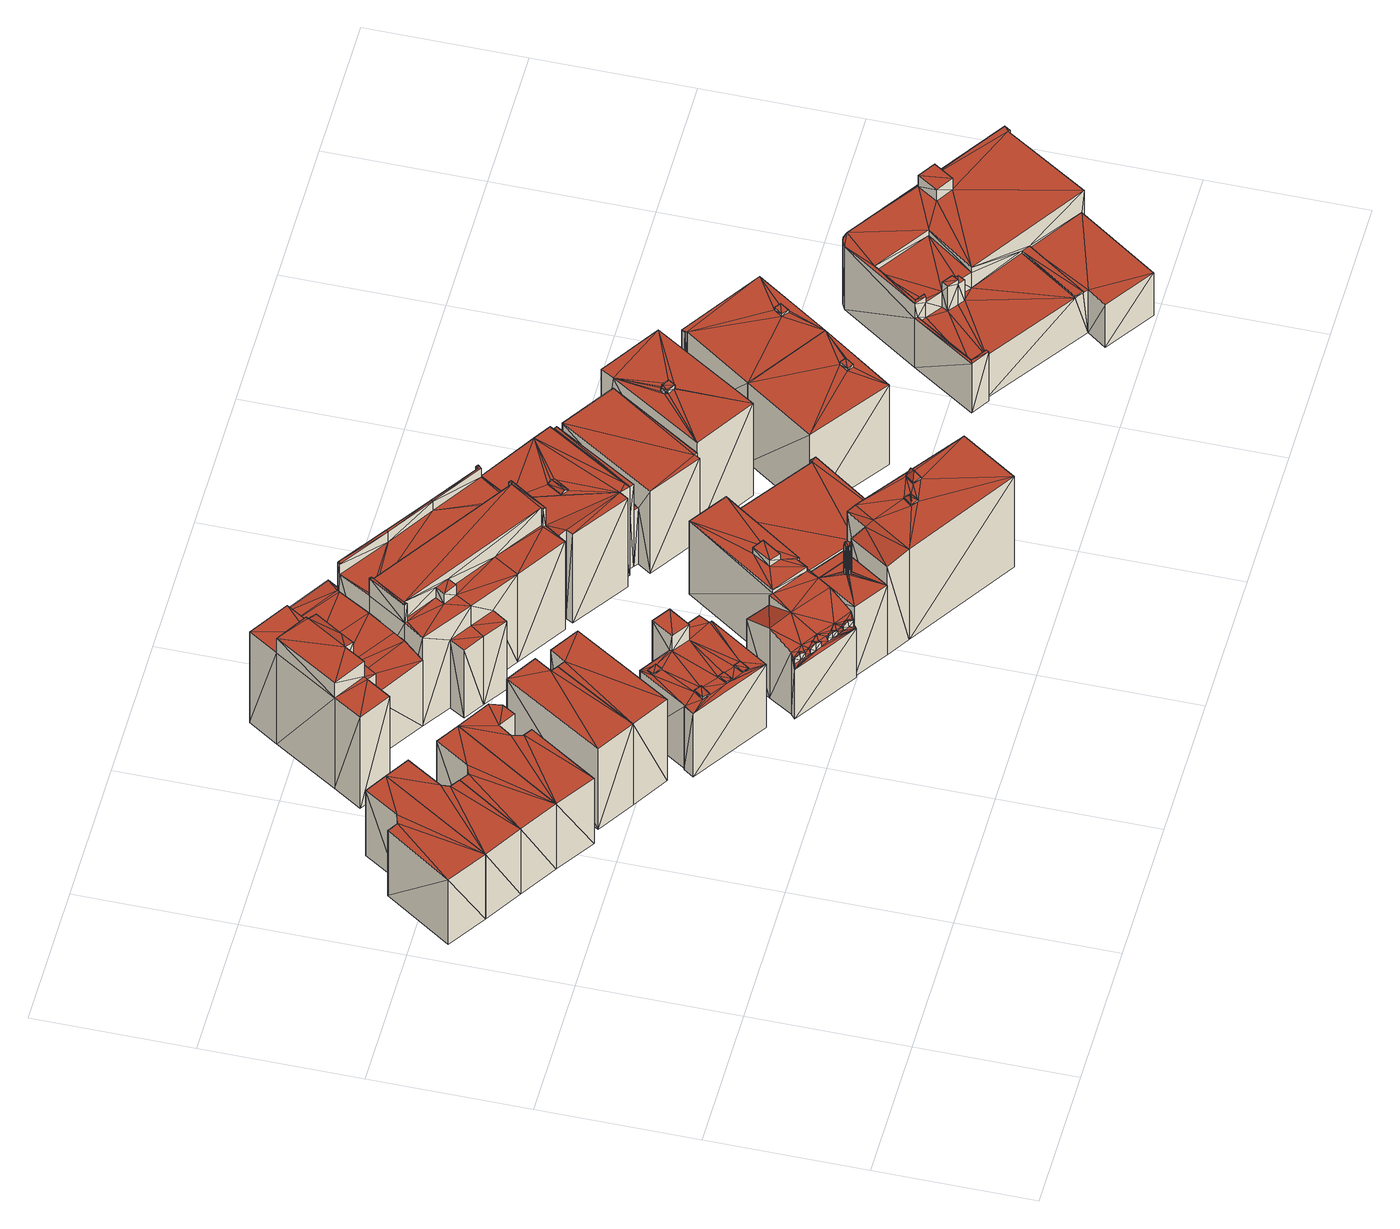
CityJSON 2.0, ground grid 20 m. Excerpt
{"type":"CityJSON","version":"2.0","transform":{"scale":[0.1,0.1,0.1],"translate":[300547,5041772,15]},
"CityObjects":{
"building1":{"type":"Building","geometry":[{"type":"MultiSurface","lod":"2","boundaries":[[[0,1,2]],[[1,3,4]],[[4,5,6]],[[0,3,1]],[[4,3,5]],[[4,6,7]],[[8,4,7]],[[6,5,9]],[[7,6,9]],[[10,2,11]],[[10,0,2]],[[11,1,12]],[[11,2,1]],[[0,13,3]],[[10,13,0]],[[12,4,8]],[[12,1,4]],[[13,9,3]],[[3,9,5]],[[10,11,12]],[[8,9,13]],[[10,12,13]],[[8,7,9]],[[12,8,13]]],"semantics":{"surfaces":[{"type":"GroundSurface"},{"type":"WallSurface"},{"type":"RoofSurface"}],"values":[0,0,0,0,0,1,1,1,1,1,1,1,1,1,1,1,1,1,1,2,2,2,2,2]}}]},
"building2":{"type":"Building","geometry":[{"type":"MultiSurface","lod":"2","boundaries":[[[14,15,16]],[[16,15,3]],[[17,3,0]],[[18,17,0]],[[16,3,17]],[[19,20,18]],[[18,20,17]],[[19,0,10]],[[19,18,0]],[[21,22,14]],[[14,22,15]],[[21,16,23]],[[21,14,16]],[[22,13,15]],[[15,13,3]],[[23,17,20]],[[23,16,17]],[[10,0,3]],[[10,3,13]],[[21,23,22]],[[23,13,22]],[[23,20,13]],[[19,10,20]],[[20,10,13]]],"semantics":{"surfaces":[{"type":"GroundSurface"},{"type":"WallSurface"},{"type":"RoofSurface"}],"values":[0,0,0,0,0,1,1,1,1,1,1,1,1,1,1,1,1,1,1,2,2,2,2,2]}}]},
"building3":{"type":"Building","geometry":[{"type":"MultiSurface","lod":"2","boundaries":[[[24,25,15]],[[26,25,24]],[[24,15,14]],[[27,25,26]],[[27,26,28]],[[29,22,25]],[[25,22,15]],[[30,28,31]],[[30,27,28]],[[31,26,32]],[[31,28,26]],[[27,29,25]],[[30,29,27]],[[32,24,33]],[[32,26,24]],[[24,14,21]],[[33,24,21]],[[21,15,22]],[[21,14,15]],[[32,33,29]],[[30,32,29]],[[30,31,32]],[[33,22,29]],[[33,21,22]]],"semantics":{"surfaces":[{"type":"GroundSurface"},{"type":"WallSurface"},{"type":"RoofSurface"}],"values":[0,0,0,0,0,1,1,1,1,1,1,1,1,1,1,1,1,1,1,2,2,2,2,2]}}]},
"building4":{"type":"Building","geometry":[{"type":"MultiSurface","lod":"2","boundaries":[[[34,25,35]],[[36,35,27]],[[37,38,34]],[[34,38,25]],[[39,40,36]],[[35,25,27]],[[39,36,41]],[[41,36,27]],[[42,41,43]],[[42,39,41]],[[44,35,45]],[[44,34,35]],[[37,46,38]],[[47,46,37]],[[47,34,44]],[[47,37,34]],[[46,29,38]],[[38,29,25]],[[30,27,25]],[[30,25,29]],[[48,45,35]],[[48,35,36]],[[43,27,30]],[[43,41,27]],[[49,48,40]],[[40,48,36]],[[39,49,40]],[[42,49,39]],[[42,43,48]],[[43,30,48]],[[44,45,29]],[[45,30,29]],[[48,30,45]],[[44,29,46]],[[42,48,49]],[[47,44,46]]],"semantics":{"surfaces":[{"type":"GroundSurface"},{"type":"WallSurface"},{"type":"RoofSurface"}],"values":[0,0,0,0,0,0,0,0,1,1,1,1,1,1,1,1,1,1,1,1,1,1,1,1,1,1,1,1,2,2,2,2,2,2,2,2]}}]},
"building5":{"type":"Building","geometry":[{"type":"MultiSurface","lod":"2","boundaries":[[[50,51,52]],[[51,53,54]],[[51,54,52]],[[55,53,51]],[[56,54,53]],[[56,57,54]],[[58,59,51]],[[58,51,50]],[[58,50,60]],[[50,52,60]],[[60,52,54]],[[60,54,57]],[[61,56,55]],[[55,56,53]],[[55,51,59]],[[61,55,59]],[[59,57,56]],[[59,60,57]],[[61,59,56]],[[58,60,59]]],"semantics":{"surfaces":[{"type":"GroundSurface"},{"type":"WallSurface"},{"type":"RoofSurface"}],"values":[0,0,0,0,1,1,1,1,1,1,1,1,1,1,1,1,2,2,2,2]}}]},
"building6":{"type":"Building","geometry":[{"type":"MultiSurface","lod":"2","boundaries":[[[62,63,53]],[[64,63,62]],[[64,62,65]],[[62,53,55]],[[64,66,63]],[[67,66,64]],[[68,55,61]],[[68,62,55]],[[61,53,56]],[[61,55,53]],[[66,56,63]],[[63,56,53]],[[64,65,69]],[[67,64,69]],[[69,62,68]],[[69,65,62]],[[67,69,68]],[[68,56,66]],[[68,61,56]],[[67,68,66]]],"semantics":{"surfaces":[{"type":"GroundSurface"},{"type":"WallSurface"},{"type":"RoofSurface"}],"values":[0,0,0,0,1,1,1,1,1,1,1,1,1,1,1,1,2,2,2,2]}}]},
"building7":{"type":"Building","geometry":[{"type":"MultiSurface","lod":"2","boundaries":[[[70,71,72]],[[70,72,73]],[[74,70,75]],[[72,71,76]],[[77,73,78]],[[75,70,73]],[[73,72,79]],[[75,73,77]],[[80,77,78]],[[81,75,77]],[[82,83,84]],[[82,84,85]],[[86,85,87]],[[86,82,85]],[[86,87,88]],[[87,89,88]],[[88,89,83]],[[89,84,83]],[[90,91,70]],[[90,70,74]],[[90,74,92]],[[74,75,92]],[[93,94,95]],[[94,96,95]],[[97,95,96]],[[97,96,98]],[[99,97,98]],[[99,98,100]],[[99,100,93]],[[100,94,93]],[[101,102,103]],[[102,104,103]],[[103,105,106]],[[103,104,105]],[[107,106,108]],[[108,106,105]],[[101,107,102]],[[102,107,108]],[[109,75,81]],[[109,92,75]],[[109,81,110]],[[81,77,110]],[[111,73,112]],[[73,79,112]],[[113,80,114]],[[80,78,114]],[[111,115,116]],[[114,111,116]],[[114,78,111]],[[78,73,111]],[[80,110,77]],[[110,117,118]],[[113,117,110]],[[113,110,80]],[[117,116,115]],[[117,115,118]],[[112,79,119]],[[79,72,119]],[[120,121,122]],[[120,122,123]],[[72,76,124]],[[119,72,124]],[[76,71,125]],[[124,76,125]],[[91,125,71]],[[91,71,70]],[[126,120,123]],[[127,120,126]],[[128,122,121]],[[128,129,122]],[[127,126,128]],[[126,129,128]],[[86,88,82]],[[88,83,82]],[[93,95,97]],[[99,93,97]],[[101,103,106]],[[101,106,107]],[[113,114,116]],[[113,116,117]],[[127,121,120]],[[127,128,121]],[[92,118,87]],[[90,87,91]],[[118,115,94]],[[115,126,94]],[[115,108,126]],[[105,119,129]],[[118,100,89]],[[91,96,125]],[[92,110,118]],[[108,105,129]],[[118,89,87]],[[118,94,100]],[[109,110,92]],[[108,129,126]],[[112,119,105]],[[96,126,123]],[[94,126,96]],[[122,119,125]],[[129,119,122]],[[111,112,102]],[[115,102,108]],[[91,87,85]],[[90,92,87]],[[89,100,98]],[[96,123,125]],[[89,98,84]],[[91,84,98]],[[123,122,125]],[[102,112,104]],[[111,102,115]],[[91,98,96]],[[91,85,84]],[[104,112,105]],[[119,124,125]]],"semantics":{"surfaces":[{"type":"GroundSurface"},{"type":"WallSurface"},{"type":"RoofSurface"}],"values":[0,0,0,0,0,0,0,0,0,0,1,1,1,1,1,1,1,1,1,1,1,1,1,1,1,1,1,1,1,1,1,1,1,1,1,1,1,1,1,1,1,1,1,1,1,1,1,1,1,1,1,1,1,1,1,1,1,1,1,1,1,1,1,1,1,1,1,1,1,1,1,1,2,2,2,2,2,2,2,2,2,2,2,2,2,2,2,2,2,2,2,2,2,2,2,2,2,2,2,2,2,2,2,2,2,2,2,2,2,2,2,2,2,2,2,2]}}]},
"building8":{"type":"Building","geometry":[{"type":"MultiSurface","lod":"2","boundaries":[[[130,131,132]],[[130,133,131]],[[134,135,136]],[[131,134,136]],[[131,133,134]],[[134,137,135]],[[138,139,140]],[[140,139,141]],[[142,138,140]],[[143,138,142]],[[144,145,141]],[[144,141,139]],[[145,131,141]],[[131,136,141]],[[132,131,145]],[[146,132,145]],[[136,135,147]],[[141,136,147]],[[148,145,144]],[[148,149,145]],[[148,150,149]],[[149,150,151]],[[152,153,151]],[[152,151,150]],[[154,130,146]],[[130,132,146]],[[155,143,142]],[[155,142,156]],[[157,158,133]],[[133,158,134]],[[159,147,135]],[[159,135,137]],[[158,159,134]],[[134,159,137]],[[156,157,133]],[[160,155,156]],[[153,160,156]],[[152,160,153]],[[130,153,133]],[[153,156,133]],[[154,153,130]],[[150,144,143]],[[148,144,150]],[[143,144,139]],[[143,139,138]],[[160,143,155]],[[150,143,160]],[[152,150,160]],[[149,146,145]],[[153,149,151]],[[154,146,149]],[[154,149,153]],[[156,140,157]],[[157,140,158]],[[158,147,159]],[[156,142,140]],[[158,141,147]],[[140,141,158]]],"semantics":{"surfaces":[{"type":"GroundSurface"},{"type":"WallSurface"},{"type":"RoofSurface"}],"values":[0,0,0,0,0,0,1,1,1,1,1,1,1,1,1,1,1,1,1,1,1,1,1,1,1,1,1,1,1,1,1,1,1,1,1,1,1,1,1,1,1,2,2,2,2,2,2,2,2,2,2,2,2,2,2,2,2,2]}}]},
"building9":{"type":"Building","geometry":[{"type":"MultiSurface","lod":"2","boundaries":[[[161,162,163]],[[162,164,130]],[[165,161,163]],[[166,164,162]],[[161,166,162]],[[165,167,161]],[[166,168,164]],[[168,169,164]],[[170,162,171]],[[162,130,171]],[[172,173,161]],[[172,161,167]],[[174,172,165]],[[165,172,167]],[[175,176,169]],[[169,176,164]],[[177,175,168]],[[168,175,169]],[[178,177,168]],[[179,178,166]],[[166,178,168]],[[180,179,166]],[[173,180,161]],[[161,180,166]],[[171,130,181]],[[130,182,181]],[[182,164,183]],[[183,164,176]],[[130,164,182]],[[163,162,170]],[[184,163,170]],[[174,165,184]],[[165,163,184]],[[170,171,181]],[[174,173,172]],[[179,182,178]],[[178,182,177]],[[179,181,182]],[[180,181,179]],[[180,170,181]],[[173,170,180]],[[173,184,170]],[[174,184,173]],[[175,183,176]],[[177,183,175]],[[177,182,183]]],"semantics":{"surfaces":[{"type":"GroundSurface"},{"type":"WallSurface"},{"type":"RoofSurface"}],"values":[0,0,0,0,0,0,0,0,1,1,1,1,1,1,1,1,1,1,1,1,1,1,1,1,1,1,1,1,1,1,1,1,1,2,2,2,2,2,2,2,2,2,2,2,2,2]}}]},
"building10":{"type":"Building","geometry":[{"type":"MultiSurface","lod":"2","boundaries":[[[185,186,187]],[[188,189,190]],[[187,186,191]],[[192,188,190]],[[193,187,191]],[[194,193,191]],[[192,190,195]],[[191,195,196]],[[197,193,194]],[[196,195,198]],[[192,195,191]],[[186,192,191]],[[197,199,193]],[[200,197,201]],[[197,194,201]],[[202,203,204]],[[204,203,205]],[[206,203,202]],[[206,202,207]],[[206,207,208]],[[208,207,209]],[[208,209,210]],[[208,210,211]],[[210,212,211]],[[213,214,215]],[[203,216,217]],[[217,216,214]],[[203,217,205]],[[217,214,213]],[[211,212,214]],[[212,218,214]],[[218,215,214]],[[219,220,221]],[[222,223,224]],[[224,223,225]],[[223,226,225]],[[223,221,220]],[[223,220,226]],[[226,227,228]],[[226,220,227]],[[229,228,227]],[[230,231,232]],[[233,230,232]],[[234,235,236]],[[231,236,237]],[[237,236,235]],[[238,237,239]],[[238,231,237]],[[238,232,231]],[[240,238,239]],[[241,242,243]],[[243,242,244]],[[245,246,247]],[[242,248,249]],[[249,248,247]],[[249,247,246]],[[242,249,244]],[[250,251,193]],[[250,193,199]],[[200,250,199]],[[200,199,197]],[[252,186,185]],[[252,253,186]],[[254,255,256]],[[253,254,256]],[[253,256,186]],[[186,256,192]],[[256,257,192]],[[192,257,188]],[[252,185,258]],[[185,187,258]],[[259,260,261]],[[261,260,262]],[[263,259,264]],[[264,259,261]],[[263,265,266]],[[263,264,265]],[[266,262,260]],[[266,265,262]],[[193,258,187]],[[251,267,258]],[[251,258,193]],[[267,268,258]],[[258,268,269]],[[201,194,269]],[[201,269,268]],[[194,191,269]],[[269,191,270]],[[269,270,271]],[[191,196,270]],[[270,196,272]],[[196,198,272]],[[271,270,273]],[[272,195,274]],[[272,198,195]],[[195,190,275]],[[274,195,275]],[[190,189,276]],[[275,190,276]],[[257,276,189]],[[257,189,188]],[[203,277,216]],[[206,208,277]],[[206,277,203]],[[278,216,277]],[[216,211,214]],[[208,278,277]],[[278,211,216]],[[208,211,278]],[[222,219,223]],[[279,280,219]],[[223,219,221]],[[222,279,219]],[[219,281,220]],[[280,281,219]],[[220,281,227]],[[282,229,227]],[[281,282,227]],[[230,234,231]],[[231,234,236]],[[240,232,238]],[[240,230,232]],[[241,283,242]],[[241,284,283]],[[285,248,283]],[[242,283,248]],[[263,266,260]],[[263,260,259]],[[254,286,255]],[[254,273,286]],[[273,287,288]],[[286,273,288]],[[273,274,287]],[[274,275,287]],[[269,271,273]],[[252,258,253]],[[258,269,253]],[[253,273,254]],[[253,269,273]],[[270,274,273]],[[270,272,274]],[[255,286,207]],[[256,202,204]],[[255,202,256]],[[207,286,209]],[[255,207,202]],[[256,204,205]],[[257,205,217]],[[256,205,257]],[[248,245,247]],[[285,245,248]],[[284,245,285]],[[284,285,283]],[[233,287,234]],[[233,234,230]],[[288,287,233]],[[284,275,245]],[[288,233,230]],[[245,276,246]],[[287,284,241]],[[234,287,241]],[[234,241,243]],[[249,246,276]],[[275,276,245]],[[287,275,284]],[[212,222,224]],[[212,224,218]],[[286,279,222]],[[286,280,279]],[[210,286,212]],[[286,288,280]],[[212,286,222]],[[280,288,281]],[[244,249,276]],[[257,213,215]],[[235,244,276]],[[218,225,215]],[[257,215,225]],[[229,240,228]],[[218,224,225]],[[257,225,226]],[[257,226,228]],[[235,243,244]],[[257,228,239]],[[282,288,229]],[[281,288,282]],[[229,288,240]],[[288,230,240]],[[228,240,239]],[[257,239,276]],[[239,237,276]],[[237,235,276]],[[234,243,235]],[[257,217,213]],[[209,286,210]],[[200,201,264]],[[201,268,265]],[[200,264,250]],[[267,262,268]],[[201,265,264]],[[265,268,262]],[[264,261,250]],[[261,262,267]],[[251,261,267]],[[250,261,251]]],"semantics":{"surfaces":[{"type":"GroundSurface"},{"type":"WallSurface"},{"type":"RoofSurface"}],"values":[0,0,0,0,0,0,0,0,0,0,0,0,0,1,1,1,1,1,1,1,1,1,1,1,1,1,1,1,1,1,1,1,1,1,1,1,1,1,1,1,1,1,1,1,1,1,1,1,1,1,1,1,1,1,1,1,1,1,1,1,1,1,1,1,1,1,1,1,1,1,1,1,1,1,1,1,1,1,1,1,1,1,1,1,1,1,1,1,1,1,1,1,1,1,1,1,1,1,1,1,1,2,2,2,2,2,2,2,2,2,2,2,2,2,2,2,2,2,2,2,2,2,2,2,2,2,2,2,2,2,2,2,2,2,2,2,2,2,2,2,2,2,2,2,2,2,2,2,2,2,2,2,2,2,2,2,2,2,2,2,2,2,2,2,2,2,2,2,2,2,2,2,2,2,2,2,2,2,2,2,2,2,2,2,2,2,2,2,2,2,2,2,2,2,2,2,2,2,2,2,2,2,2,2,2]}}]},
"building11":{"type":"Building","geometry":[{"type":"MultiSurface","lod":"2","boundaries":[[[289,290,199]],[[290,185,199]],[[289,291,290]],[[290,292,192]],[[290,192,186]],[[199,185,193]],[[290,186,185]],[[193,185,187]],[[193,187,293]],[[294,193,293]],[[295,187,185]],[[295,293,187]],[[296,199,193]],[[296,193,294]],[[297,289,296]],[[289,199,296]],[[298,299,300]],[[298,301,299]],[[300,299,302]],[[300,302,303]],[[304,305,306]],[[307,305,304]],[[303,308,309]],[[303,302,308]],[[309,310,311]],[[309,308,310]],[[311,312,313]],[[311,310,312]],[[313,312,314]],[[312,315,314]],[[305,316,306]],[[306,316,317]],[[316,318,317]],[[316,319,318]],[[319,320,321]],[[319,321,318]],[[314,322,323]],[[314,315,322]],[[323,322,324]],[[322,325,324]],[[324,326,327]],[[324,325,326]],[[327,328,329]],[[327,326,328]],[[330,329,328]],[[331,329,330]],[[332,331,333]],[[333,331,330]],[[334,333,335]],[[334,332,333]],[[320,334,321]],[[321,334,335]],[[298,307,301]],[[301,307,304]],[[295,186,336]],[[295,185,186]],[[336,186,192]],[[253,336,337]],[[336,192,337]],[[338,337,192]],[[338,192,292]],[[339,338,340]],[[340,338,292]],[[340,292,290]],[[339,336,253]],[[339,340,336]],[[341,290,291]],[[341,340,290]],[[297,341,289]],[[289,341,291]],[[298,303,307]],[[307,319,305]],[[305,319,316]],[[307,332,319]],[[319,334,320]],[[298,300,303]],[[319,332,334]],[[303,309,313]],[[307,303,332]],[[309,311,313]],[[332,329,331]],[[303,313,324]],[[332,327,329]],[[313,314,324]],[[332,324,327]],[[314,323,324]],[[303,324,332]],[[297,340,341]],[[297,296,340]],[[340,295,336]],[[294,293,295]],[[340,296,295]],[[296,294,295]],[[333,337,338]],[[326,253,337]],[[339,317,338]],[[339,253,310]],[[333,330,337]],[[321,335,338]],[[318,321,338]],[[330,328,337]],[[335,333,338]],[[326,337,328]],[[317,318,338]],[[315,253,322]],[[322,253,325]],[[312,253,315]],[[339,299,301]],[[325,253,326]],[[339,302,299]],[[339,301,304]],[[310,253,312]],[[339,308,302]],[[339,304,306]],[[339,310,308]],[[339,306,317]]],"semantics":{"surfaces":[{"type":"GroundSurface"},{"type":"WallSurface"},{"type":"RoofSurface"}],"values":[0,0,0,0,0,0,0,0,1,1,1,1,1,1,1,1,1,1,1,1,1,1,1,1,1,1,1,1,1,1,1,1,1,1,1,1,1,1,1,1,1,1,1,1,1,1,1,1,1,1,1,1,1,1,1,1,1,1,1,1,1,1,1,1,1,1,1,1,1,1,2,2,2,2,2,2,2,2,2,2,2,2,2,2,2,2,2,2,2,2,2,2,2,2,2,2,2,2,2,2,2,2,2,2,2,2,2,2,2,2,2,2,2,2,2,2]}}]},
"building12":{"type":"Building","geometry":[{"type":"MultiSurface","lod":"2","boundaries":[[[342,343,344]],[[344,345,346]],[[347,348,343]],[[346,349,350]],[[348,351,343]],[[344,346,350]],[[350,169,168]],[[166,350,168]],[[352,350,166]],[[347,343,342]],[[167,166,161]],[[353,347,354]],[[352,166,167]],[[352,344,350]],[[342,344,352]],[[353,354,355]],[[354,347,342]],[[356,354,342]],[[356,342,357]],[[357,352,358]],[[357,342,352]],[[358,352,359]],[[352,167,359]],[[355,354,356]],[[360,355,356]],[[361,353,360]],[[353,355,360]],[[362,363,364]],[[363,365,364]],[[366,367,368]],[[367,369,368]],[[363,370,371]],[[362,370,363]],[[363,371,348]],[[363,348,347]],[[372,363,347]],[[361,373,372]],[[361,372,353]],[[353,372,347]],[[371,351,348]],[[371,374,351]],[[370,368,371]],[[371,368,369]],[[375,376,377]],[[375,377,378]],[[373,375,372]],[[372,375,378]],[[376,379,377]],[[377,379,380]],[[365,381,382]],[[364,365,382]],[[374,343,351]],[[374,383,343]],[[383,384,343]],[[383,385,384]],[[343,384,344]],[[384,385,386]],[[387,169,350]],[[385,388,387]],[[385,387,386]],[[387,388,169]],[[389,390,346]],[[389,346,345]],[[390,391,346]],[[346,391,349]],[[384,389,344]],[[344,389,345]],[[359,167,392]],[[167,161,392]],[[161,166,380]],[[392,380,379]],[[392,161,380]],[[380,166,393]],[[168,169,388]],[[394,168,388]],[[395,393,394]],[[395,394,396]],[[393,166,394]],[[166,168,394]],[[387,349,391]],[[387,350,349]],[[397,398,399]],[[399,398,400]],[[401,400,398]],[[401,402,400]],[[381,403,404]],[[382,381,404]],[[401,405,406]],[[366,407,367]],[[366,408,407]],[[407,408,409]],[[401,406,402]],[[408,405,401]],[[366,405,408]],[[410,396,394]],[[410,394,411]],[[405,411,406]],[[405,410,411]],[[412,404,403]],[[412,403,413]],[[413,393,395]],[[412,413,395]],[[408,397,409]],[[409,397,399]],[[356,357,375]],[[361,360,356]],[[361,356,373]],[[373,356,375]],[[357,358,376]],[[357,376,375]],[[359,392,379]],[[358,359,376]],[[376,359,379]],[[384,386,389]],[[389,386,390]],[[390,387,391]],[[386,387,390]],[[377,413,403]],[[365,378,381]],[[378,377,403]],[[372,365,363]],[[380,393,413]],[[372,378,365]],[[377,380,413]],[[381,378,403]],[[408,401,398]],[[408,398,397]],[[402,406,411]],[[371,369,374]],[[385,400,388]],[[400,411,388]],[[411,394,388]],[[399,400,385]],[[407,409,399]],[[383,399,385]],[[407,399,383]],[[402,411,400]],[[369,383,374]],[[369,407,383]],[[367,407,369]],[[395,396,404]],[[382,404,405]],[[382,366,370]],[[362,364,382]],[[404,396,405]],[[405,396,410]],[[382,405,366]],[[412,395,404]],[[362,382,370]],[[370,366,368]]],"semantics":{"surfaces":[{"type":"GroundSurface"},{"type":"WallSurface"},{"type":"RoofSurface"}],"values":[0,0,0,0,0,0,0,0,0,0,0,0,0,0,0,0,0,1,1,1,1,1,1,1,1,1,1,1,1,1,1,1,1,1,1,1,1,1,1,1,1,1,1,1,1,1,1,1,1,1,1,1,1,1,1,1,1,1,1,1,1,1,1,1,1,1,1,1,1,1,1,1,1,1,1,1,1,1,1,1,1,1,1,1,1,1,1,1,1,1,1,1,1,1,1,1,1,1,1,1,1,1,1,1,2,2,2,2,2,2,2,2,2,2,2,2,2,2,2,2,2,2,2,2,2,2,2,2,2,2,2,2,2,2,2,2,2,2,2,2,2,2,2,2,2,2,2,2,2,2]}}]},
"building13":{"type":"Building","geometry":[{"type":"MultiSurface","lod":"2","boundaries":[[[414,415,416]],[[415,417,416]],[[416,291,289]],[[416,417,291]],[[291,292,290]],[[291,417,292]],[[418,419,420]],[[420,419,421]],[[422,416,423]],[[416,289,423]],[[424,414,422]],[[414,416,422]],[[423,291,425]],[[423,289,291]],[[426,427,417]],[[417,427,292]],[[428,426,417]],[[428,417,415]],[[425,291,429]],[[291,290,429]],[[429,292,427]],[[429,290,292]],[[424,428,415]],[[424,415,414]],[[430,431,432]],[[432,431,433]],[[434,430,432]],[[434,432,435]],[[436,437,431]],[[437,433,431]],[[434,435,436]],[[435,437,436]],[[438,418,439]],[[439,418,420]],[[438,440,441]],[[438,439,440]],[[441,421,419]],[[441,440,421]],[[442,441,419]],[[442,419,443]],[[418,443,419]],[[422,423,444]],[[423,425,444]],[[425,427,426]],[[444,425,426]],[[425,429,427]],[[428,420,426]],[[424,432,428]],[[428,432,420]],[[421,444,426]],[[437,422,440]],[[440,422,444]],[[424,435,432]],[[424,422,437]],[[440,444,421]],[[420,421,426]],[[432,433,420]],[[437,440,439]],[[437,439,433]],[[433,439,420]],[[424,437,435]],[[434,445,430]],[[434,446,445]],[[434,436,446]],[[430,445,431]],[[436,431,445]],[[446,436,445]],[[438,443,418]],[[438,442,443]],[[438,441,442]]],"semantics":{"surfaces":[{"type":"GroundSurface"},{"type":"WallSurface"},{"type":"RoofSurface"}],"values":[0,0,0,0,0,0,1,1,1,1,1,1,1,1,1,1,1,1,1,1,1,1,1,1,1,1,1,1,1,1,1,1,1,1,1,1,1,1,2,2,2,2,2,2,2,2,2,2,2,2,2,2,2,2,2,2,2,2,2,2,2,2,2,2,2,2,2,2,2,2]}}]},
"building14":{"type":"Building","geometry":[{"type":"MultiSurface","lod":"2","boundaries":[[[447,448,416]],[[449,447,450]],[[449,448,447]],[[451,452,448]],[[447,416,453]],[[448,452,416]],[[453,416,199]],[[454,449,450]],[[454,450,455]],[[450,447,456]],[[455,450,456]],[[457,453,458]],[[453,199,458]],[[456,447,457]],[[447,453,457]],[[459,458,199]],[[459,199,416]],[[460,461,452]],[[461,459,416]],[[452,461,416]],[[462,459,461]],[[463,452,451]],[[463,460,452]],[[463,451,448]],[[463,448,464]],[[464,462,461]],[[454,464,449]],[[454,462,464]],[[449,464,448]],[[463,464,460]],[[464,461,460]],[[456,459,462]],[[456,457,459]],[[457,458,459]],[[454,456,462]],[[454,455,456]]],"semantics":{"surfaces":[{"type":"GroundSurface"},{"type":"WallSurface"},{"type":"RoofSurface"}],"values":[0,0,0,0,0,0,0,1,1,1,1,1,1,1,1,1,1,1,1,1,1,1,1,1,1,1,1,1,1,2,2,2,2,2,2,2]}}]},
"building15":{"type":"Building","geometry":[{"type":"MultiSurface","lod":"2","boundaries":[[[465,466,467]],[[465,467,468]],[[469,470,471]],[[472,469,471]],[[471,473,474]],[[467,466,469]],[[471,474,475]],[[471,475,348]],[[348,475,476]],[[471,348,347]],[[472,471,347]],[[467,469,472]],[[477,347,478]],[[479,472,480]],[[472,347,477]],[[472,477,480]],[[481,482,472]],[[481,472,479]],[[481,479,483]],[[479,480,483]],[[483,477,484]],[[483,480,477]],[[478,347,363]],[[485,478,363]],[[371,476,486]],[[371,348,476]],[[347,348,371]],[[363,347,371]],[[487,488,489]],[[487,490,488]],[[491,492,487]],[[492,490,487]],[[493,494,492]],[[493,492,491]],[[493,495,494]],[[493,496,495]],[[497,489,488]],[[496,497,495]],[[495,497,488]],[[498,486,475]],[[475,486,476]],[[475,474,499]],[[498,475,499]],[[500,499,474]],[[500,474,473]],[[501,473,471]],[[501,500,473]],[[502,501,470]],[[470,501,471]],[[503,502,504]],[[504,502,470]],[[505,504,506]],[[505,503,504]],[[504,470,469]],[[507,482,484]],[[484,477,478]],[[484,478,485]],[[505,506,482]],[[506,467,472]],[[506,472,482]],[[507,484,485]],[[505,482,507]],[[508,509,466]],[[508,466,465]],[[510,504,469]],[[509,511,510]],[[509,510,466]],[[466,510,469]],[[512,513,511]],[[513,510,511]],[[468,467,506]],[[514,468,506]],[[508,465,513]],[[465,468,513]],[[508,513,512]],[[513,468,514]],[[481,483,482]],[[482,483,484]],[[507,485,363]],[[507,501,503]],[[371,486,498]],[[501,371,498]],[[501,499,500]],[[501,498,499]],[[501,363,371]],[[503,501,502]],[[505,507,503]],[[507,494,501]],[[507,363,490]],[[490,363,488]],[[494,495,501]],[[501,495,488]],[[507,490,492]],[[507,492,494]],[[501,488,363]],[[487,489,497]],[[491,487,497]],[[493,491,496]],[[491,497,496]],[[508,511,509]],[[508,512,511]],[[513,514,506]],[[506,504,510]],[[513,506,510]]],"semantics":{"surfaces":[{"type":"GroundSurface"},{"type":"WallSurface"},{"type":"RoofSurface"}],"values":[0,0,0,0,0,0,0,0,0,0,0,0,0,0,0,0,1,1,1,1,1,1,1,1,1,1,1,1,1,1,1,1,1,1,1,1,1,1,1,1,1,1,1,1,1,1,1,1,1,1,1,1,1,1,1,1,1,1,1,1,1,1,1,1,1,1,1,1,1,1,1,1,1,1,1,1,2,2,2,2,2,2,2,2,2,2,2,2,2,2,2,2,2,2,2,2,2,2,2,2,2,2,2,2]}}]},
"building16":{"type":"Building","geometry":[{"type":"MultiSurface","lod":"2","boundaries":[[[515,516,517]],[[518,519,515]],[[518,515,520]],[[521,520,466]],[[515,517,520]],[[518,520,521]],[[521,466,465]],[[522,523,515]],[[522,515,519]],[[524,522,519]],[[524,519,518]],[[525,517,516]],[[525,526,517]],[[523,516,515]],[[523,525,516]],[[527,465,528]],[[527,521,465]],[[524,527,529]],[[524,518,527]],[[518,521,527]],[[528,465,530]],[[465,466,530]],[[531,530,466]],[[531,466,520]],[[529,531,526]],[[529,527,531]],[[531,520,517]],[[531,517,526]],[[527,530,531]],[[527,528,530]],[[524,523,522]],[[524,529,523]],[[523,526,525]],[[529,526,523]]],"semantics":{"surfaces":[{"type":"GroundSurface"},{"type":"WallSurface"},{"type":"RoofSurface"}],"values":[0,0,0,0,0,0,0,1,1,1,1,1,1,1,1,1,1,1,1,1,1,1,1,1,1,1,1,1,2,2,2,2,2,2]}}]},
"building17":{"type":"Building","geometry":[{"type":"MultiSurface","lod":"2","boundaries":[[[532,533,534]],[[534,533,519]],[[535,534,536]],[[536,519,537]],[[534,519,536]],[[538,519,533]],[[538,537,519]],[[539,532,534]],[[539,534,535]],[[540,541,542]],[[543,541,540]],[[532,538,533]],[[539,538,532]],[[541,544,545]],[[541,545,542]],[[545,544,546]],[[543,540,547]],[[543,547,548]],[[547,549,548]],[[550,551,544]],[[551,546,544]],[[552,553,554]],[[553,555,554]],[[550,554,555]],[[550,555,551]],[[556,553,552]],[[556,557,553]],[[549,557,556]],[[548,549,556]],[[549,553,557]],[[536,555,553]],[[536,553,549]],[[546,555,537]],[[547,536,549]],[[551,555,546]],[[536,537,555]],[[538,545,537]],[[545,546,537]],[[539,535,536]],[[539,536,540]],[[539,540,542]],[[542,545,538]],[[540,536,547]],[[539,542,538]],[[543,556,541]],[[541,550,544]],[[541,556,550]],[[543,548,556]],[[552,554,550]],[[556,552,550]]],"semantics":{"surfaces":[{"type":"GroundSurface"},{"type":"WallSurface"},{"type":"RoofSurface"}],"values":[0,0,1,1,1,1,1,1,1,1,1,1,1,1,1,1,1,1,1,1,1,1,1,1,1,1,1,1,1,2,2,2,2,2,2,2,2,2,2,2,2,2,2,2,2,2,2,2,2,2]}}]},
"building18":{"type":"Building","geometry":[{"type":"MultiSurface","lod":"2","boundaries":[[[558,559,560]],[[559,450,560]],[[561,562,563]],[[562,564,563]],[[565,564,566]],[[565,563,564]],[[567,566,568]],[[567,565,566]],[[567,568,561]],[[568,562,561]],[[569,560,570]],[[560,450,570]],[[571,558,569]],[[558,560,569]],[[572,570,450]],[[572,450,559]],[[571,559,558]],[[571,572,559]],[[567,563,565]],[[567,561,563]],[[562,569,570]],[[571,569,562]],[[564,570,572]],[[571,566,572]],[[562,570,564]],[[571,562,568]],[[566,564,572]],[[571,568,566]]],"semantics":{"surfaces":[{"type":"GroundSurface"},{"type":"WallSurface"},{"type":"RoofSurface"}],"values":[0,0,1,1,1,1,1,1,1,1,1,1,1,1,1,1,1,1,2,2,2,2,2,2,2,2,2,2]}}]},
"building19":{"type":"Building","geometry":[{"type":"MultiSurface","lod":"2","boundaries":[[[573,574,575]],[[576,574,573]],[[558,560,574]],[[576,558,574]],[[573,575,577]],[[578,573,577]],[[579,575,574]],[[579,577,575]],[[580,581,582]],[[581,583,582]],[[584,583,585]],[[584,582,583]],[[586,585,587]],[[586,584,585]],[[586,587,580]],[[587,581,580]],[[588,571,558]],[[588,558,576]],[[579,574,569]],[[574,560,569]],[[571,569,560]],[[571,560,558]],[[588,576,578]],[[576,573,578]],[[586,582,584]],[[586,580,582]],[[583,579,569]],[[583,569,571]],[[588,579,581]],[[588,587,571]],[[581,579,583]],[[588,578,579]],[[588,581,587]],[[585,583,571]],[[587,585,571]],[[578,577,579]]],"semantics":{"surfaces":[{"type":"GroundSurface"},{"type":"WallSurface"},{"type":"RoofSurface"}],"values":[0,0,0,0,1,1,1,1,1,1,1,1,1,1,1,1,1,1,1,1,1,1,1,1,2,2,2,2,2,2,2,2,2,2,2,2]}}]},
"building20":{"type":"Building","geometry":[{"type":"MultiSurface","lod":"2","boundaries":[[[589,590,591]],[[592,589,591]],[[593,592,594]],[[595,596,597]],[[593,594,598]],[[599,597,592]],[[593,598,600]],[[599,595,597]],[[601,599,593]],[[602,601,593]],[[597,589,592]],[[602,603,601]],[[599,592,593]],[[601,604,599]],[[605,606,607]],[[607,606,608]],[[609,610,611]],[[612,609,611]],[[613,614,595]],[[613,595,599]],[[615,597,616]],[[597,596,616]],[[614,596,595]],[[614,616,596]],[[617,618,619]],[[619,618,620]],[[621,622,618]],[[618,622,623]],[[618,623,620]],[[624,617,619]],[[624,619,625]],[[626,617,624]],[[627,621,618]],[[627,618,628]],[[629,630,622]],[[630,623,622]],[[630,631,623]],[[626,624,628]],[[628,630,629]],[[624,630,628]],[[627,628,629]],[[615,608,597]],[[610,632,589]],[[597,608,610]],[[597,610,589]],[[606,611,608]],[[608,611,610]],[[633,634,632]],[[632,634,590]],[[632,590,589]],[[633,632,635]],[[632,636,635]],[[637,635,636]],[[637,636,638]],[[639,592,640]],[[592,591,640]],[[641,639,642]],[[641,594,639]],[[594,592,639]],[[634,640,591]],[[634,591,590]],[[643,644,645]],[[644,646,645]],[[643,647,648]],[[643,648,644]],[[649,650,651]],[[651,650,652]],[[653,649,651]],[[654,649,653]],[[654,655,656]],[[654,653,655]],[[655,652,650]],[[656,655,650]],[[657,593,658]],[[593,600,658]],[[658,600,659]],[[600,598,659]],[[659,598,641]],[[598,594,641]],[[660,661,662]],[[662,661,663]],[[661,645,663]],[[663,645,646]],[[630,648,631]],[[631,648,664]],[[647,642,648]],[[648,642,637]],[[664,637,638]],[[637,642,639]],[[648,637,664]],[[660,665,666]],[[660,662,665]],[[667,604,601]],[[667,668,604]],[[613,605,607]],[[668,605,613]],[[604,613,599]],[[668,613,604]],[[605,666,612]],[[668,666,605]],[[612,669,609]],[[612,666,665]],[[612,665,669]],[[665,624,669]],[[669,624,625]],[[670,667,601]],[[670,601,603]],[[671,603,602]],[[671,670,603]],[[671,593,657]],[[671,602,593]],[[605,612,606]],[[612,611,606]],[[614,615,616]],[[607,608,615]],[[613,607,615]],[[613,615,614]],[[626,618,617]],[[626,628,618]],[[627,629,621]],[[621,629,622]],[[609,669,610]],[[610,669,619]],[[669,625,619]],[[619,620,632]],[[631,664,623]],[[664,638,636]],[[623,664,636]],[[610,619,632]],[[620,623,632]],[[623,636,632]],[[637,639,635]],[[639,640,635]],[[633,635,634]],[[634,635,640]],[[654,656,649]],[[649,656,650]],[[662,624,665]],[[662,630,624]],[[630,644,648]],[[663,644,630]],[[662,663,630]],[[663,646,644]],[[668,651,666]],[[667,651,668]],[[655,657,660]],[[660,657,661]],[[667,653,651]],[[652,660,666]],[[651,652,666]],[[655,660,652]],[[671,653,667]],[[657,641,661]],[[641,642,661]],[[671,657,653]],[[661,642,645]],[[647,645,642]],[[653,657,655]],[[657,659,641]],[[643,645,647]],[[657,658,659]],[[671,667,670]]],"semantics":{"surfaces":[{"type":"GroundSurface"},{"type":"WallSurface"},{"type":"RoofSurface"}],"values":[0,0,0,0,0,0,0,0,0,0,0,0,0,0,1,1,1,1,1,1,1,1,1,1,1,1,1,1,1,1,1,1,1,1,1,1,1,1,1,1,1,1,1,1,1,1,1,1,1,1,1,1,1,1,1,1,1,1,1,1,1,1,1,1,1,1,1,1,1,1,1,1,1,1,1,1,1,1,1,1,1,1,1,1,1,1,1,1,1,1,1,1,1,1,1,1,1,1,1,1,1,1,1,1,1,1,1,1,1,1,1,2,2,2,2,2,2,2,2,2,2,2,2,2,2,2,2,2,2,2,2,2,2,2,2,2,2,2,2,2,2,2,2,2,2,2,2,2,2,2,2,2,2,2,2,2,2,2,2,2,2,2]}}]}
},
"vertices":[
[147,661,27],[91,634,27],[119,678,27],[55,520,27],[78,630,27],[6,552,27],[64,638,27],[64,638,137],[78,630,137],[6,552,137],[147,661,137],[119,678,137],[91,634,137],[55,520,137],
[161,577,27],[103,490,27],[149,585,27],[148,596,27],[177,642,27],[177,642,137],[148,596,137],[161,577,137],[103,490,137],[149,585,137],
[173,569,27],[151,460,27],[186,574,27],[243,599,27],[214,617,27],[151,460,137],[243,599,137],[214,617,137],[186,574,137],[173,569,137],
[247,522,27],[243,536,27],[255,553,27],[258,515,27],[200,427,27],[287,557,27],[277,540,27],[285,573,27],[287,557,137],[285,573,137],[247,522,137],[243,536,137],[200,427,137],[258,515,137],[255,553,137],[277,540,137],
[347,533,22],[333,511,22],[308,557,22],[274,399,22],[227,429,22],[341,505,22],[274,399,159],[227,429,159],[347,533,159],[333,511,159],[308,557,159],[341,505,159],
[351,499,22],[321,370,22],[401,496,22],[364,519,22],[321,370,159],[401,496,159],[351,499,159],[364,519,159],
[428,279,23],[332,342,23],[342,354,23],[423,392,23],[479,356,23],[476,358,23],[341,355,23],[455,391,23],[440,417,23],[384,418,23],[462,402,23],[484,372,23],[416,297,132],[409,302,132],[409,302,130],[416,297,130],[424,309,132],[424,309,130],[416,314,132],[416,314,130],[479,356,130],[428,279,130],[476,358,130],[395,328,132],[395,328,130],[388,316,132],[388,316,130],[395,311,132],[395,311,130],[403,323,132],[403,323,130],[396,402,132],[396,402,130],[385,409,132],[385,409,130],[380,401,130],[380,401,132],[391,394,132],[391,394,130],[484,372,130],[455,391,130],[423,392,130],[384,418,130],[462,402,156],[440,417,156],[422,389,130],[422,389,156],[444,374,156],[444,374,130],[342,354,130],[366,331,132],[357,337,133],[357,337,130],[366,331,130],[341,355,130],[332,342,130],[375,343,130],[375,343,133],[366,349,133],[366,349,130],
[358,830,7],[282,824,7],[307,862,7],[278,705,7],[267,712,7],[207,706,7],[230,742,7],[247,681,7],[271,717,186],[230,742,186],[271,717,161],[230,742,161],[288,744,161],[288,744,186],[282,824,186],[282,824,161],[307,862,161],[207,706,161],[323,799,186],[323,799,161],[321,796,186],[321,796,161],[332,789,184],[332,789,161],[358,830,161],[299,737,184],[299,737,161],[278,705,161],[267,712,161],[247,681,161],[309,753,184],
[426,787,7],[360,828,7],[370,844,7],[282,711,7],[438,801,7],[400,743,7],[429,786,7],[368,693,7],[350,667,7],[360,828,127],[358,830,127],[429,786,126],[426,787,126],[438,801,127],[350,667,118],[282,711,115],[368,693,125],[378,708,125],[400,743,126],[424,784,126],[332,789,126],[309,753,125],[299,737,121],[370,844,127],
[590,269,5],[580,254,5],[588,270,5],[545,201,5],[465,254,5],[471,260,5],[544,300,5],[546,203,5],[597,284,5],[626,419,5],[490,290,5],[540,303,5],[673,387,5],[512,323,5],[600,282,5],[673,387,129],[626,419,129],[546,206,99],[544,204,102],[545,205,93],[544,204,92],[546,206,102],[540,212,103],[540,212,105],[537,213,101],[534,215,102],[532,215,102],[532,215,101],[532,213,95],[531,213,102],[531,213,95],[538,209,105],[539,208,95],[531,213,96],[520,224,105],[518,222,104],[518,222,105],[525,220,102],[524,218,102],[525,219,99],[524,218,95],[518,222,95],[511,226,102],[511,226,95],[513,229,102],[498,241,106],[495,237,106],[495,237,107],[498,241,107],[490,244,102],[488,241,94],[488,241,102],[495,237,94],[502,232,102],[502,232,94],[503,235,102],[484,248,102],[482,246,102],[483,247,98],[482,246,94],[470,257,102],[469,255,94],[469,255,102],[475,250,106],[476,250,94],[600,282,129],[597,284,129],[590,269,123],[580,254,123],[569,238,123],[550,208,110],[546,203,91],[545,201,88],[588,270,123],[592,303,139],[579,312,139],[592,303,129],[579,312,129],[608,327,139],[608,327,129],[594,336,129],[594,336,139],[588,270,129],[544,300,129],[544,300,123],[540,303,107],[540,303,123],[512,323,107],[520,272,123],[490,290,123],[471,260,110],[465,254,88],[539,211,105],[540,211,105],[520,224,104],[520,225,105],[517,226,103],[513,228,102],[477,252,106],[478,253,106],[477,253,106],[527,223,110],[485,251,110],[505,238,110],
[660,240,5],[622,226,5],[641,214,5],[588,175,5],[588,270,93],[597,284,93],[590,269,93],[600,282,93],[660,240,93],[601,224,171],[601,225,123],[601,225,171],[601,224,123],[600,227,123],[600,227,171],[601,222,123],[600,221,171],[600,221,123],[601,222,171],[599,228,123],[599,228,171],[598,228,123],[598,228,171],[597,228,123],[597,228,171],[596,228,171],[596,228,123],[599,220,171],[599,220,123],[598,220,123],[598,220,171],[596,220,171],[596,220,123],[594,228,123],[594,228,171],[593,226,171],[593,226,123],[593,225,123],[593,225,171],[593,224,123],[593,224,171],[593,223,123],[593,223,171],[593,221,171],[593,221,123],[595,220,171],[595,220,123],[580,254,93],[546,203,123],[588,175,123],[622,226,123],[622,226,93],[641,214,93],
[549,706,7],[473,585,7],[441,606,7],[428,587,7],[399,607,7],[587,621,7],[555,572,7],[373,624,7],[385,643,7],[536,544,7],[489,745,7],[615,667,7],[610,666,7],[612,669,7],[610,666,171],[549,706,171],[489,745,173],[429,786,173],[612,669,171],[615,667,171],[587,621,186],[587,621,156],[584,623,186],[584,623,156],[554,577,186],[554,577,156],[552,574,186],[552,574,156],[555,572,186],[555,572,156],[611,662,156],[611,662,171],[536,544,156],[547,704,171],[487,742,173],[487,742,156],[547,704,156],[424,784,173],[424,784,156],[582,619,156],[582,619,186],[473,585,156],[441,606,123],[412,625,156],[412,625,123],[385,643,122],[350,667,156],[428,587,123],[399,607,123],[373,624,122],[426,787,173],[400,743,156],[368,693,156],[400,743,186],[368,693,186],[425,646,173],[408,656,173],[425,646,156],[408,656,156],[415,668,173],[415,668,156],[400,738,156],[400,738,186],[373,695,186],[373,695,156],[493,617,156],[432,657,173],[432,657,156],[371,691,186],[371,691,156],[402,741,186],[402,741,156],
[805,137,5],[757,66,5],[670,233,5],[617,156,5],[693,164,160],[684,170,160],[693,164,158],[684,170,158],[670,233,158],[660,240,156],[805,137,158],[641,214,156],[617,156,158],[588,175,154],[757,66,158],[622,226,153],[728,169,160],[718,176,160],[728,169,158],[718,176,158],[736,181,160],[736,181,158],[727,187,160],[727,187,158],[701,175,160],[701,175,158],[693,181,158],[693,181,160],[693,174,165],[691,171,165],[652,207,158],[726,177,172],[729,182,172],
[778,311,5],[720,215,5],[787,309,5],[780,314,5],[729,210,5],[720,197,5],[672,385,5],[787,309,97],[780,314,97],[778,311,97],[672,385,97],[600,282,97],[670,233,97],[720,197,62],[712,203,62],[712,203,97],[729,210,62],[720,215,62],
[718,599,7],[651,491,7],[706,604,7],[707,606,7],[640,499,7],[636,492,7],[625,501,7],[684,618,7],[618,490,7],[548,538,7],[553,547,7],[542,554,7],[635,649,7],[613,663,7],[692,630,7],[642,662,7],[692,630,117],[684,618,117],[642,662,117],[635,649,117],[613,663,156],[542,554,156],[618,585,157],[606,566,156],[606,566,157],[618,585,156],[623,582,160],[623,582,156],[628,579,157],[628,579,156],[615,560,156],[615,560,157],[611,563,160],[553,547,157],[548,538,157],[618,490,157],[625,501,157],[636,492,157],[640,499,157],[640,499,102],[706,604,157],[706,604,102],[684,618,157],[718,599,146],[651,491,146],[646,494,102],[646,494,146],[714,601,146],[714,601,102],[707,606,102],
[713,434,7],[709,427,7],[645,470,7],[792,550,7],[716,432,7],[656,487,7],[725,594,7],[716,432,146],[713,434,146],[792,550,146],[709,427,146],[645,470,146],[725,594,102],[718,599,102],[725,594,146],[651,491,102],[656,487,102],
[878,518,7],[792,384,7],[802,567,7],[802,567,163],[792,550,163],[716,432,163],[792,384,163],[878,518,163],[799,486,163],[793,477,169],[793,477,163],[799,486,169],[783,483,169],[792,478,163],[783,483,163],[792,491,163],[790,492,169],[790,492,163],[784,485,169],[784,485,163],[785,492,169],[785,492,163],[782,487,169],[782,487,163],[789,490,169],[789,490,163],
[944,336,5],[878,244,5],[842,403,5],[896,307,144],[896,307,140],[888,296,144],[888,296,140],[896,291,144],[896,291,140],[904,302,144],[904,302,140],[842,403,140],[780,314,140],[944,336,140],[878,244,140],
[905,497,5],[903,490,5],[901,492,5],[1008,430,5],[901,492,140],[905,497,140],[903,490,140],[961,401,144],[961,401,140],[953,390,144],[953,390,140],[961,384,144],[961,384,140],[969,395,144],[969,395,140],[1008,430,140],
[1008,161,2],[1005,157,2],[982,172,2],[1036,253,2],[1127,355,2],[1105,353,2],[1181,5,2],[1119,47,2],[1137,72,2],[1113,357,2],[1253,108,2],[1119,358,2],[1325,213,2],[1332,219,2],[1327,211,2],[1256,106,2],[1185,153,77],[1131,76,77],[1185,153,74],[1131,76,74],[1175,160,74],[1121,83,74],[1121,83,77],[1175,160,77],[1253,108,74],[1181,5,74],[1137,72,74],[1119,47,74],[1087,206,109],[1079,212,109],[1087,206,74],[1079,212,74],[1079,212,116],[1066,221,116],[1066,221,74],[1092,215,100],[1092,215,74],[1092,215,109],[1084,220,116],[1084,220,109],[1071,229,116],[1071,229,100],[1071,229,74],[1008,161,74],[1008,161,85],[1005,157,85],[988,174,85],[988,174,74],[1039,250,85],[1039,250,74],[1036,253,85],[982,172,85],[1105,353,109],[1036,253,109],[1054,246,109],[1054,246,100],[1043,254,109],[1043,254,100],[1050,243,109],[1050,243,100],[1221,253,128],[1199,267,128],[1221,253,109],[1199,267,109],[1238,279,109],[1238,279,128],[1216,293,109],[1216,293,128],[1127,355,109],[1119,358,109],[1113,357,109],[1153,265,109],[1083,312,109],[1153,265,100],[1083,312,100],[1050,243,74],[1108,203,100],[1108,203,109],[1325,213,109],[1256,106,109],[1108,203,74],[1327,211,109],[1332,219,109]
]}
